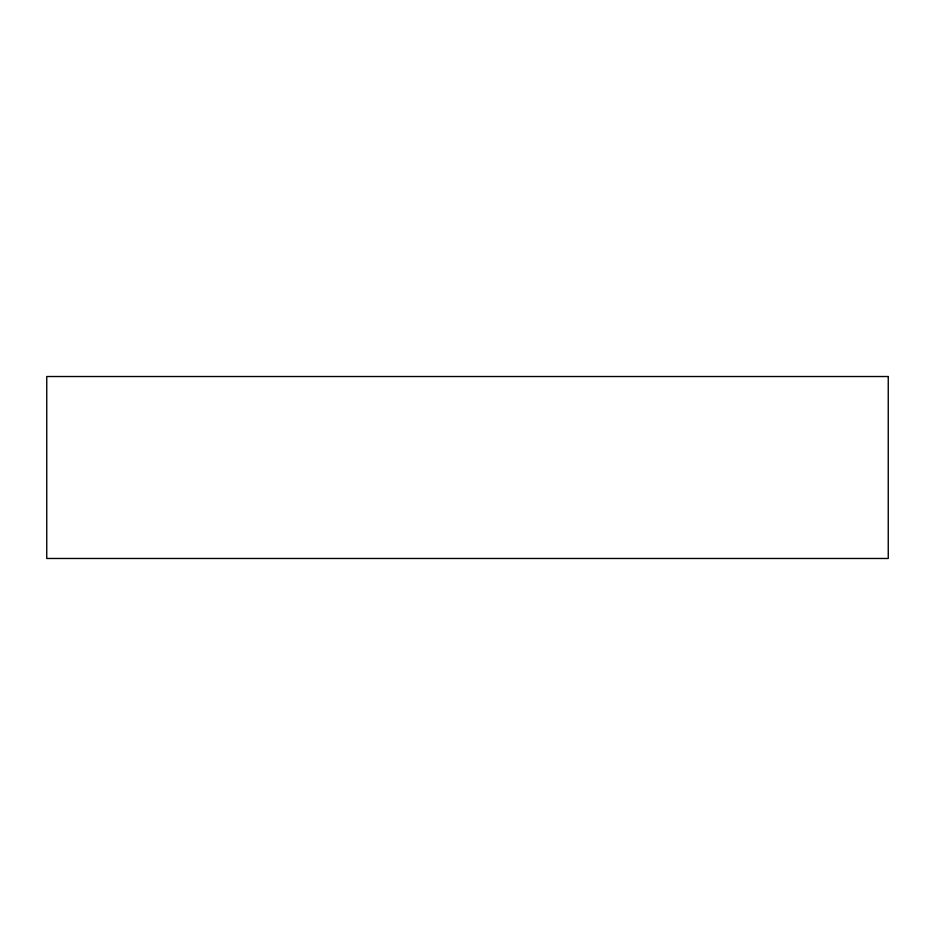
<?xml version="1.0" encoding="UTF-8"?>
<svg xmlns="http://www.w3.org/2000/svg" width="935" height="935" viewBox="0 0 935 935"><rect width="100%" height="100%" fill="white"/><g stroke="black" fill="none" stroke-linecap="round" stroke-linejoin="round"><path stroke-width="1.4" d="M888.25 376.524L46.75 376.524L46.75 558.475L888.25 558.475L888.25 376.524"/></g></svg>
